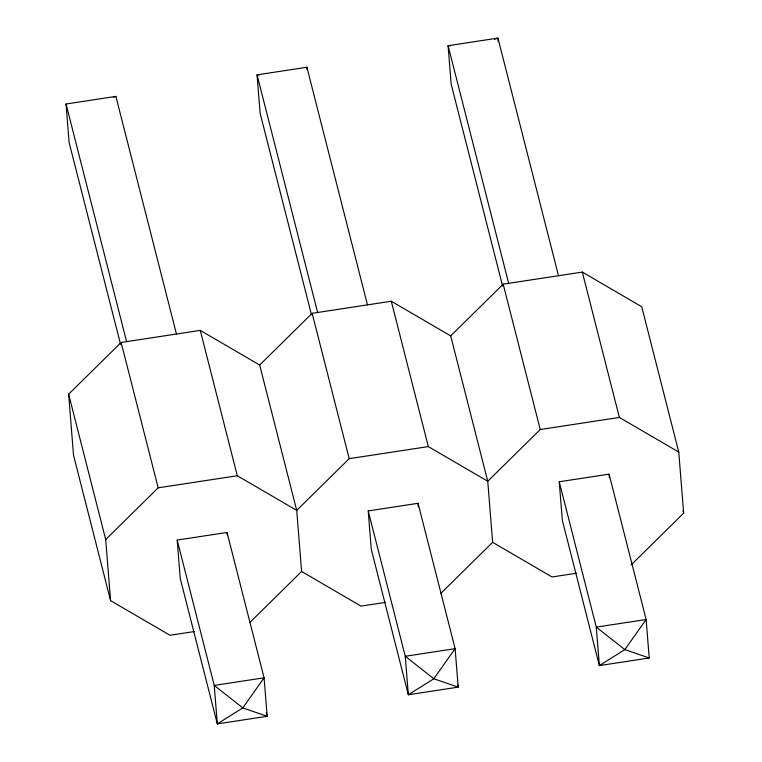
<?xml version="1.0" encoding="UTF-8"?>
<svg xmlns="http://www.w3.org/2000/svg" width="762" height="762" viewBox="0 0 762 762"><rect width="100%" height="100%" fill="white"/><g stroke="black" fill="none" stroke-linecap="round" stroke-linejoin="round"><path stroke-width="1.14" d="M194.424 631.536L169.993 635.27L110.585 600.618L73.533 455.266L68.637 394.192L121.129 342.462L200.254 330.394L259.671 365.036L296.713 510.388L301.609 571.462L249.965 622.354M259.671 365.036L312.153 313.315L391.287 301.238L450.694 335.89L487.747 481.241L492.633 542.315L440.988 593.207M110.585 600.618L105.689 539.544L158.182 487.823L237.306 475.745L296.713 510.388L349.206 458.667L428.33 446.589L487.747 481.241L540.239 429.52L619.363 417.443L678.771 452.085L683.657 513.159L631.165 564.89M450.694 335.89L503.187 284.159L582.311 272.091L641.718 306.734L678.771 452.085M113.643 97.184L115.881 96.403L176.46 334.042M494.567 39.272L497.938 38.1L558.508 275.739M120.577 344.367L69.113 142.484L66.037 104.013L115.881 96.403M367.484 304.895L306.905 67.246L257.061 74.857L260.137 113.338L311.306 314.058M177.184 540.067L227.028 532.457L264.081 677.818L267.167 716.29L217.313 723.9L180.261 578.548L177.184 540.067L214.236 685.419L217.313 723.9L242.802 707.908L264.081 677.818L214.236 685.419L242.802 707.908L267.167 716.29L266.281 712.832M368.208 510.921L418.062 503.311L455.114 648.662L458.191 687.143L408.337 694.754L371.294 549.392L368.208 510.921L405.26 656.273L408.337 694.754L433.826 678.761L455.114 648.662L405.26 656.273L433.826 678.761L458.191 687.143L457.6 684.838M559.232 481.765L609.086 474.164L646.138 619.516L649.214 657.987L599.37 665.597L562.318 520.246L559.232 481.765L596.284 627.116L599.37 665.597L624.85 649.605L646.138 619.516L596.284 627.116L624.85 649.605L649.214 657.987M385.448 602.39L361.017 606.114L301.609 571.462M576.482 573.234L552.04 576.967L492.633 542.315M450.38 45.882L448.085 45.71L451.171 84.182L502.625 286.064M259.356 75.038L257.061 74.857L317.63 312.496M683.076 510.854L683.657 513.159M582.311 272.091L619.363 417.443M508.664 283.35L448.085 45.71L497.938 38.1L498.215 41.596M503.187 284.159L540.239 429.52M391.287 301.238L428.33 446.589M312.153 313.315L349.206 458.667M200.254 330.394L237.306 475.745M66.037 104.013L126.606 341.652M121.129 342.462L158.182 487.823M68.637 394.192L105.689 539.544M609.086 474.164L609.362 477.66M418.062 503.311L418.338 506.806M306.905 67.246L307.096 69.58M227.028 532.457L227.219 534.791"/></g></svg>
